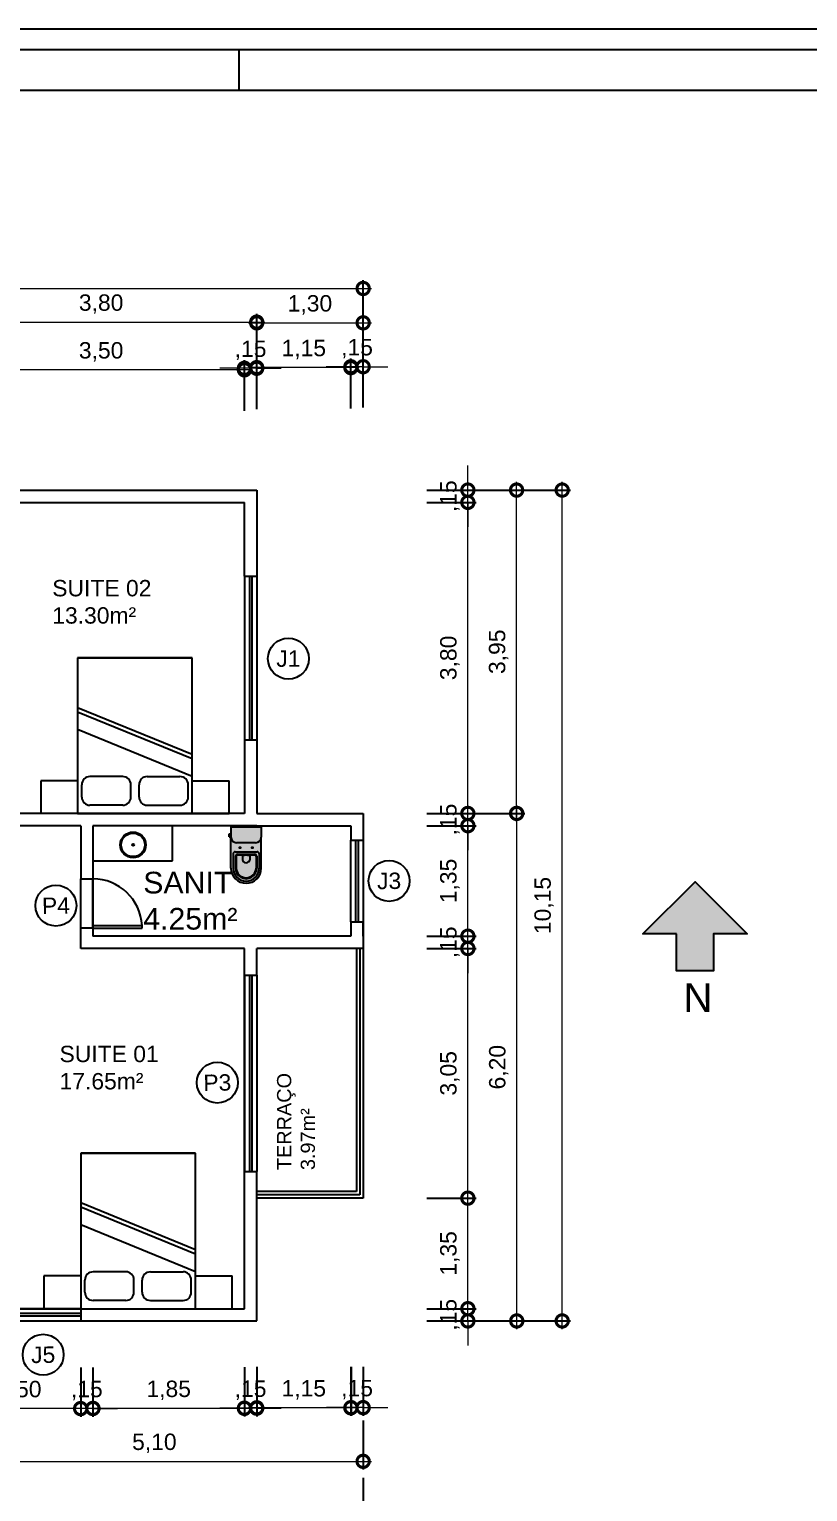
# Model space of a CAD drawing. Header units: metres. Extents: x -7 to 163, y 0 to 28.
# Drawn here: x 10.71 to 20.22, y 10.16 to 28.03 of the extents above; entities that cross this region are included whole.
import ezdxf
from ezdxf.enums import TextEntityAlignment as Align

# ---------------------------------------------------------------- set-up
doc = ezdxf.new("R2010")
doc.units = ezdxf.units.M
doc.header["$LTSCALE"] = 0.25
doc.layers.add('0_MRG_AUX', color=7, linetype='Continuous', true_color=0xecbcd1, plot=False)
for name, color, linetype in [('ARQ_ALV CT', 5, 'Continuous'), ('ARQ_ESQ CT', 30, 'Continuous'), ('ARQ_ESQ VS', 2, 'Continuous'), ('ARQ_MOB 01', 1, 'Continuous'), ('ARQ_PISO', 1, 'Continuous'), ('ARQ_SAN 01', 1, 'Continuous'), ('ARQ_SAN 02', 2, 'Continuous'), ('ARQ_SIMB 01', 1, 'Continuous'), ('ARQ_TXT 01', 1, 'Continuous'), ('MRG_EXTERNA', 1, 'Continuous'), ('MRG_INTERNA', 2, 'Continuous'), ('SIMB_01', 1, 'Continuous'), ('SIMB_02', 2, 'Continuous'), ('SIMB_PREENCHIMENTO', 253, 'Continuous'), ('SIMB_TXT', 1, 'Continuous')]:
    doc.layers.add(name, color=color, linetype=linetype)
doc.layers.add('ARQ_COTA_AZUL', color=5, linetype='Continuous', lineweight=20, true_color=0x0000ff)
doc.styles.add('Annot_2.0mm', font='arial.ttf', dxfattribs={"height": 2})
doc.styles.add('Annot_3.5mm', font='arial.ttf', dxfattribs={"height": 3.5})
doc.styles.add('cota', font='arial.ttf')
doc.styles.add('SIMB', font='arial.ttf')
doc.dimstyles.new('Info 01 - annot', dxfattribs={"dimtxt": 2, "dimasz": 3, "dimexe": 1, "dimexo": 1, "dimgap": 1, "dimtad": 1, "dimzin": 4, "dimtxsty": 'cota', "dimblk": 'DOTSMALL', "dimcen": 2, "dimdle": 1, "dimclrd": 256, "dimclre": 256, "dimclrt": 1, "dimazin": 2, "dimtfac": 0.09, "dimtix": 1, "dimtmove": 2, "dimatfit": 2, "dimfxl": 5, "dimfxlon": 1, "dimtolj": 1, "dimtzin": 4, "dimlwd": -1, "dimarcsym": 1})

# ---------------------------------------------------------------- blocks, each defined once
blk = doc.blocks.new('COD_ESQ')
at = {"layer": 'SIMB_02'}
blk.add_circle((0, 0), 2.5, dxfattribs=at)
at = {"layer": 'SIMB_TXT', "style": 'SIMB'}
blk.add_attdef('CDESQ', text='', height=2, dxfattribs=at).set_placement((0, 0), align=Align.MIDDLE_CENTER)
blk = doc.blocks.new('CAMA 180 (1)')
at = {"layer": 'ARQ_MOB 01'}
for p, q in [((0.4, 1.15), (0, 1.15)), ((0, 0.7), (0, 1.15)), ((0.4, 0.7), (0.4, 1.15)), ((1.9, 0.7), (0, 0.7)), ((0, 0.7), (0, -0.7)), ((0.1, 0.15), (0.1, 0.55)), ((0.2, 0.65), (0.35, 0.65)), ((0.45, 0.15), (0.45, 0.55)), ((0.452, -0.7), (1.026, 0.7)), ((0.665, -0.7), (1.239, 0.7)), ((0.718, -0.7), (1.292, 0.7)), ((1.9, -0.7), (1.9, 0.7)), ((1.9, 0.7), (1.9, -0.7)), ((0.2, 0.05), (0.35, 0.05)), ((0.1, -0.15), (0.1, -0.55)), ((0.2, -0.05), (0.35, -0.05)), ((0.45, -0.15), (0.45, -0.55)), ((0, -0.7), (1.9, -0.7)), ((0, -0.7), (0, -1.15)), ((0.2, -0.65), (0.35, -0.65)), ((0.4, -0.7), (0.4, -1.15)), ((0, -1.15), (0.4, -1.15))]:
    blk.add_line(p, q, dxfattribs=at)
for centre, start, end in [((0.2, 0.55), 90, 180), ((0.35, 0.55), 0, 90), ((0.2, 0.15), 180, 270), ((0.35, 0.15), 270, 0), ((0.2, -0.15), 90, 180), ((0.35, -0.15), 0, 90), ((0.2, -0.55), 180, 270), ((0.35, -0.55), 270, 0)]:
    blk.add_arc(centre, 0.1, start, end, dxfattribs=at)
blk = doc.blocks.new('VASO_BELL')
at = {"true_color": 0xffffff}
h = blk.add_hatch(color=7, dxfattribs=at)
h.dxf.hatch_style = 1
edge = h.paths.add_edge_path()
edge.add_line((0, 0), (0.37, 0))
edge.add_line((0.37, 0), (0.37, -0.126))
edge.add_line((0.37, -0.126), (0.37, -0.505))
edge.add_arc((0.185, -0.505), 0.185, 180, 360, ccw=False)
edge.add_line((0, -0.505), (0, -0.126))
edge.add_line((0, -0.126), (0, 0))
h = blk.add_hatch(color=7, dxfattribs=at)
h.dxf.hatch_style = 1
h.paths.add_polyline_path([(-0.007, -0.086), (-0.022, -0.086), (-0.022, -0.121), (-0.007, -0.121)])
h = blk.add_hatch(color=7, dxfattribs=at)
h.dxf.hatch_style = 1
h.paths.add_polyline_path([(0, -0.089), (-0.007, -0.089), (-0.007, -0.117), (0, -0.117)])
at = {"layer": 'ARQ_SAN 01'}
for p, q in [((0.082, -0.336), (0.288, -0.336)), ((0.082, -0.342), (0.288, -0.342)), ((0.141, -0.353), (0.141, -0.406)), ((0.229, -0.353), (0.229, -0.406)), ((0.056, -0.361), (0.056, -0.505)), ((0.062, -0.361), (0.062, -0.505)), ((0.308, -0.361), (0.308, -0.505)), ((0.314, -0.361), (0.314, -0.505))]:
    blk.add_line(p, q, dxfattribs=at)
for centre in [(0.11, -0.255), (0.26, -0.255)]:
    blk.add_circle(centre, 0.0075, dxfattribs=at)
for centre, radius, start, end in [((0.082, -0.361), 0.025, 90, 180), ((0.082, -0.361), 0.019, 90, 180), ((0.191, -0.592), 0.244, 91.4264, 101.8331), ((0.179, -0.592), 0.244, 78.1669, 88.5736), ((0.288, -0.361), 0.025, 0, 90), ((0.288, -0.361), 0.019, 0, 90), ((0.185, -0.505), 0.129, 179.7773, 0.2227), ((0.185, -0.499), 0.123, 182.6006, 357.3994), ((0.168, -0.406), 0.027, 180, 229.1678), ((0.185, -0.386), 0.053, 229.1678, 310.8322), ((0.202, -0.406), 0.027, 310.8322, 0)]:
    blk.add_arc(centre, radius, start, end, dxfattribs=at)
at = {"layer": 'ARQ_SAN 02'}
for p, q in [((0, 0), (0, -0.126)), ((0, 0), (0.37, 0)), ((0.37, 0), (0.37, -0.126)), ((-0.022, -0.086), (-0.007, -0.086)), ((-0.022, -0.121), (-0.022, -0.086)), ((-0.022, -0.121), (-0.007, -0.121)), ((-0.007, -0.121), (-0.007, -0.086)), ((0, -0.089), (-0.007, -0.089)), ((0, -0.117), (-0.007, -0.117)), ((0, -0.505), (0, -0.126)), ((0.37, -0.505), (0.37, -0.126)), ((0.026, -0.331), (0.026, -0.505)), ((0.051, -0.306), (0.319, -0.306)), ((0.301, -0.195), (0.069, -0.195)), ((0.344, -0.331), (0.344, -0.505))]:
    blk.add_line(p, q, dxfattribs=at)
for centre, radius, start, end in [((0.069, -0.126), 0.069, 180, 270), ((0.301, -0.126), 0.069, 270, 0), ((0.051, -0.331), 0.025, 90, 180), ((0.319, -0.331), 0.025, 0, 90), ((0.185, -0.505), 0.185, 180, 0), ((0.185, -0.505), 0.159, 180, 0)]:
    blk.add_arc(centre, radius, start, end, dxfattribs=at)
blk = doc.blocks.new('_DotSmall')
at = {"color": 0, "linetype": 'ByBlock', "const_width": 0.5}
blk.add_lwpolyline([(-0.0625, 0, 1), (0.0625, 0, 1)], format="xyb", close=True, dxfattribs=at)
blk = doc.blocks.new('*D30')
at = {"layer": 'ARQ_COTA_AZUL', "transparency": 16777216}
for p, q in [((16.071, 12.398), (16.071, 12.698)), ((16.071, 12.248), (16.071, 12.398)), ((16.071, 12.248), (16.071, 11.948))]:
    blk.add_line(p, q, dxfattribs=at)
at = {"layer": 'ARQ_COTA_AZUL', "lineweight": -2, "transparency": 16777216}
for p, q in [((15.571, 12.398), (16.171, 12.398)), ((15.571, 12.248), (16.171, 12.248))]:
    blk.add_line(p, q, dxfattribs=at)
at = {"layer": 'ARQ_COTA_AZUL', "transparency": 16777216, "xscale": 0.3, "yscale": 0.3, "zscale": 0.3}
for p, rotation in [((16.071, 12.398), 270), ((16.071, 12.248), 90)]:
    blk.add_blockref('_DotSmall', p, dxfattribs=dict(at, rotation=rotation))
at = {"layer": 'ARQ_COTA_AZUL', "color": 1, "transparency": 16777216, "insert": (15.851, 12.323), "char_height": 0.2, "attachment_point": 5, "rotation": 90, "style": 'cota'}
blk.add_mtext('\\A1;,15', dxfattribs=at)
blk = doc.blocks.new('*D31')
at = {"layer": 'ARQ_COTA_AZUL', "transparency": 16777216}
blk.add_line((16.071, 12.298), (16.071, 13.848), dxfattribs=at)
at = {"layer": 'ARQ_COTA_AZUL', "lineweight": -2, "transparency": 16777216}
for p, q in [((15.571, 13.748), (16.171, 13.748)), ((15.571, 12.398), (16.171, 12.398))]:
    blk.add_line(p, q, dxfattribs=at)
at = {"layer": 'ARQ_COTA_AZUL', "transparency": 16777216, "xscale": 0.3, "yscale": 0.3, "zscale": 0.3}
for p, rotation in [((16.071, 13.748), 90), ((16.071, 12.398), 270)]:
    blk.add_blockref('_DotSmall', p, dxfattribs=dict(at, rotation=rotation))
at = {"layer": 'ARQ_COTA_AZUL', "color": 1, "transparency": 16777216, "insert": (15.851, 13.073), "char_height": 0.2, "attachment_point": 5, "rotation": 90, "style": 'cota'}
blk.add_mtext('\\A1;1,35', dxfattribs=at)
blk = doc.blocks.new('*D32')
at = {"layer": 'ARQ_COTA_AZUL', "lineweight": -2, "transparency": 16777216}
for p, q in [((15.571, 16.798), (16.171, 16.798)), ((15.571, 13.748), (16.171, 13.748))]:
    blk.add_line(p, q, dxfattribs=at)
at = {"layer": 'ARQ_COTA_AZUL', "transparency": 16777216}
blk.add_line((16.071, 13.648), (16.071, 16.898), dxfattribs=at)
at = {"layer": 'ARQ_COTA_AZUL', "transparency": 16777216, "xscale": 0.3, "yscale": 0.3, "zscale": 0.3}
for p, rotation in [((16.071, 16.798), 90), ((16.071, 13.748), 270)]:
    blk.add_blockref('_DotSmall', p, dxfattribs=dict(at, rotation=rotation))
at = {"layer": 'ARQ_COTA_AZUL', "color": 1, "transparency": 16777216, "insert": (15.851, 15.273), "char_height": 0.2, "attachment_point": 5, "rotation": 90, "style": 'cota'}
blk.add_mtext('\\A1;3,05', dxfattribs=at)
blk = doc.blocks.new('*D33')
at = {"layer": 'ARQ_COTA_AZUL', "transparency": 16777216}
for p, q in [((16.071, 16.948), (16.071, 17.248)), ((16.071, 16.798), (16.071, 16.948)), ((16.071, 16.798), (16.071, 16.498))]:
    blk.add_line(p, q, dxfattribs=at)
at = {"layer": 'ARQ_COTA_AZUL', "lineweight": -2, "transparency": 16777216}
for p, q in [((15.571, 16.948), (16.171, 16.948)), ((15.571, 16.798), (16.171, 16.798))]:
    blk.add_line(p, q, dxfattribs=at)
at = {"layer": 'ARQ_COTA_AZUL', "transparency": 16777216, "xscale": 0.3, "yscale": 0.3, "zscale": 0.3}
for p, rotation in [((16.071, 16.948), 270), ((16.071, 16.798), 90)]:
    blk.add_blockref('_DotSmall', p, dxfattribs=dict(at, rotation=rotation))
at = {"layer": 'ARQ_COTA_AZUL', "color": 1, "transparency": 16777216, "insert": (15.851, 16.873), "char_height": 0.2, "attachment_point": 5, "rotation": 90, "style": 'cota'}
blk.add_mtext('\\A1;,15', dxfattribs=at)
blk = doc.blocks.new('*D34')
at = {"layer": 'ARQ_COTA_AZUL', "lineweight": -2, "transparency": 16777216}
for p, q in [((15.571, 18.298), (16.171, 18.298)), ((15.571, 16.948), (16.171, 16.948))]:
    blk.add_line(p, q, dxfattribs=at)
at = {"layer": 'ARQ_COTA_AZUL', "transparency": 16777216}
blk.add_line((16.071, 16.848), (16.071, 18.398), dxfattribs=at)
at = {"layer": 'ARQ_COTA_AZUL', "transparency": 16777216, "xscale": 0.3, "yscale": 0.3, "zscale": 0.3}
for p, rotation in [((16.071, 18.298), 90), ((16.071, 16.948), 270)]:
    blk.add_blockref('_DotSmall', p, dxfattribs=dict(at, rotation=rotation))
at = {"layer": 'ARQ_COTA_AZUL', "color": 1, "transparency": 16777216, "insert": (15.851, 17.623), "char_height": 0.2, "attachment_point": 5, "rotation": 90, "style": 'cota'}
blk.add_mtext('\\A1;1,35', dxfattribs=at)
blk = doc.blocks.new('*D35')
at = {"layer": 'ARQ_COTA_AZUL', "transparency": 16777216}
for p, q in [((16.071, 18.448), (16.071, 18.748)), ((16.071, 18.298), (16.071, 18.448)), ((16.071, 18.298), (16.071, 17.998))]:
    blk.add_line(p, q, dxfattribs=at)
at = {"layer": 'ARQ_COTA_AZUL', "lineweight": -2, "transparency": 16777216}
for p, q in [((15.571, 18.448), (16.171, 18.448)), ((15.571, 18.298), (16.171, 18.298))]:
    blk.add_line(p, q, dxfattribs=at)
at = {"layer": 'ARQ_COTA_AZUL', "transparency": 16777216, "xscale": 0.3, "yscale": 0.3, "zscale": 0.3}
for p, rotation in [((16.071, 18.448), 270), ((16.071, 18.298), 90)]:
    blk.add_blockref('_DotSmall', p, dxfattribs=dict(at, rotation=rotation))
at = {"layer": 'ARQ_COTA_AZUL', "color": 1, "transparency": 16777216, "insert": (15.851, 18.373), "char_height": 0.2, "attachment_point": 5, "rotation": 90, "style": 'cota'}
blk.add_mtext('\\A1;,15', dxfattribs=at)
blk = doc.blocks.new('*D36')
at = {"layer": 'ARQ_COTA_AZUL', "transparency": 16777216}
blk.add_line((16.071, 18.348), (16.071, 22.348), dxfattribs=at)
at = {"layer": 'ARQ_COTA_AZUL', "lineweight": -2, "transparency": 16777216}
for p, q in [((15.571, 22.248), (16.171, 22.248)), ((15.571, 18.448), (16.171, 18.448))]:
    blk.add_line(p, q, dxfattribs=at)
at = {"layer": 'ARQ_COTA_AZUL', "transparency": 16777216, "xscale": 0.3, "yscale": 0.3, "zscale": 0.3}
for p, rotation in [((16.071, 22.248), 90), ((16.071, 18.448), 270)]:
    blk.add_blockref('_DotSmall', p, dxfattribs=dict(at, rotation=rotation))
at = {"layer": 'ARQ_COTA_AZUL', "color": 1, "transparency": 16777216, "insert": (15.851, 20.348), "char_height": 0.2, "attachment_point": 5, "rotation": 90, "style": 'cota'}
blk.add_mtext('\\A1;3,80', dxfattribs=at)
blk = doc.blocks.new('*D37')
at = {"layer": 'ARQ_COTA_AZUL', "transparency": 16777216}
for p, q in [((16.071, 22.398), (16.071, 22.698)), ((16.071, 22.248), (16.071, 22.398)), ((16.071, 22.248), (16.071, 21.948))]:
    blk.add_line(p, q, dxfattribs=at)
at = {"layer": 'ARQ_COTA_AZUL', "lineweight": -2, "transparency": 16777216}
for p, q in [((15.571, 22.398), (16.171, 22.398)), ((15.571, 22.248), (16.171, 22.248))]:
    blk.add_line(p, q, dxfattribs=at)
at = {"layer": 'ARQ_COTA_AZUL', "transparency": 16777216, "xscale": 0.3, "yscale": 0.3, "zscale": 0.3}
for p, rotation in [((16.071, 22.398), 270), ((16.071, 22.248), 90)]:
    blk.add_blockref('_DotSmall', p, dxfattribs=dict(at, rotation=rotation))
at = {"layer": 'ARQ_COTA_AZUL', "color": 1, "transparency": 16777216, "insert": (15.851, 22.323), "char_height": 0.2, "attachment_point": 5, "rotation": 90, "style": 'cota'}
blk.add_mtext('\\A1;,15', dxfattribs=at)
blk = doc.blocks.new('*D38')
at = {"layer": 'ARQ_COTA_AZUL', "lineweight": -2, "transparency": 16777216}
for p, q in [((16.168, 18.448), (16.768, 18.448)), ((16.168, 12.248), (16.768, 12.248))]:
    blk.add_line(p, q, dxfattribs=at)
at = {"layer": 'ARQ_COTA_AZUL', "transparency": 16777216}
blk.add_line((16.668, 12.148), (16.668, 18.548), dxfattribs=at)
at = {"layer": 'ARQ_COTA_AZUL', "transparency": 16777216, "xscale": 0.3, "yscale": 0.3, "zscale": 0.3}
for p, rotation in [((16.668, 18.448), 90), ((16.668, 12.248), 270)]:
    blk.add_blockref('_DotSmall', p, dxfattribs=dict(at, rotation=rotation))
at = {"layer": 'ARQ_COTA_AZUL', "color": 1, "transparency": 16777216, "insert": (16.448, 15.348), "char_height": 0.2, "attachment_point": 5, "rotation": 90, "style": 'cota'}
blk.add_mtext('\\A1;6,20', dxfattribs=at)
blk = doc.blocks.new('*D39')
at = {"layer": 'ARQ_COTA_AZUL', "lineweight": -2, "transparency": 16777216}
for p, q in [((16.723, 22.398), (17.323, 22.398)), ((16.723, 12.248), (17.323, 12.248))]:
    blk.add_line(p, q, dxfattribs=at)
at = {"layer": 'ARQ_COTA_AZUL', "transparency": 16777216}
blk.add_line((17.223, 12.148), (17.223, 22.498), dxfattribs=at)
at = {"layer": 'ARQ_COTA_AZUL', "transparency": 16777216, "xscale": 0.3, "yscale": 0.3, "zscale": 0.3}
for p, rotation in [((17.223, 22.398), 90), ((17.223, 12.248), 270)]:
    blk.add_blockref('_DotSmall', p, dxfattribs=dict(at, rotation=rotation))
at = {"layer": 'ARQ_COTA_AZUL', "color": 1, "transparency": 16777216, "insert": (17.002, 17.323), "char_height": 0.2, "attachment_point": 5, "rotation": 90, "style": 'cota'}
blk.add_mtext('\\A1;10,15', dxfattribs=at)
blk = doc.blocks.new('*D40')
at = {"layer": 'ARQ_COTA_AZUL', "lineweight": -2, "transparency": 16777216}
for p, q in [((14.644, 11.689), (14.644, 11.089)), ((14.792, 11.689), (14.792, 11.089))]:
    blk.add_line(p, q, dxfattribs=at)
at = {"layer": 'ARQ_COTA_AZUL', "transparency": 16777216}
for p, q in [((14.644, 11.189), (14.344, 11.189)), ((14.792, 11.189), (14.644, 11.189)), ((14.792, 11.189), (15.092, 11.189))]:
    blk.add_line(p, q, dxfattribs=at)
at = {"layer": 'ARQ_COTA_AZUL', "transparency": 16777216, "xscale": 0.3, "yscale": 0.3, "zscale": 0.3}
blk.add_blockref('_DotSmall', (14.644, 11.189), dxfattribs=at)
at = {"layer": 'ARQ_COTA_AZUL', "transparency": 16777216, "xscale": 0.3, "yscale": 0.3, "zscale": 0.3, "rotation": 180}
blk.add_blockref('_DotSmall', (14.792, 11.189), dxfattribs=at)
at = {"layer": 'ARQ_COTA_AZUL', "color": 1, "transparency": 16777216, "insert": (14.718, 11.409), "char_height": 0.2, "attachment_point": 5, "style": 'cota'}
blk.add_mtext('\\A1;,15', dxfattribs=at)
blk = doc.blocks.new('*D41')
at = {"layer": 'ARQ_COTA_AZUL', "lineweight": -2, "transparency": 16777216}
for p, q in [((13.492, 11.687), (13.492, 11.087)), ((14.642, 11.687), (14.642, 11.087))]:
    blk.add_line(p, q, dxfattribs=at)
at = {"layer": 'ARQ_COTA_AZUL', "transparency": 16777216}
blk.add_line((14.742, 11.187), (13.392, 11.187), dxfattribs=at)
at = {"layer": 'ARQ_COTA_AZUL', "transparency": 16777216, "xscale": 0.3, "yscale": 0.3, "zscale": 0.3, "rotation": 180}
blk.add_blockref('_DotSmall', (13.492, 11.187), dxfattribs=at)
at = {"layer": 'ARQ_COTA_AZUL', "transparency": 16777216, "xscale": 0.3, "yscale": 0.3, "zscale": 0.3}
blk.add_blockref('_DotSmall', (14.642, 11.187), dxfattribs=at)
at = {"layer": 'ARQ_COTA_AZUL', "color": 1, "transparency": 16777216, "insert": (14.067, 11.407), "char_height": 0.2, "attachment_point": 5, "style": 'cota'}
blk.add_mtext('\\A1;1,15', dxfattribs=at)
blk = doc.blocks.new('*D42')
at = {"layer": 'ARQ_COTA_AZUL', "lineweight": -2, "transparency": 16777216}
for p, q in [((13.342, 11.682), (13.342, 11.082)), ((13.492, 11.682), (13.492, 11.082))]:
    blk.add_line(p, q, dxfattribs=at)
at = {"layer": 'ARQ_COTA_AZUL', "transparency": 16777216}
for p, q in [((13.342, 11.182), (13.042, 11.182)), ((13.492, 11.182), (13.342, 11.182)), ((13.492, 11.182), (13.792, 11.182))]:
    blk.add_line(p, q, dxfattribs=at)
at = {"layer": 'ARQ_COTA_AZUL', "transparency": 16777216, "xscale": 0.3, "yscale": 0.3, "zscale": 0.3}
for p, rotation in [((13.342, 11.182), 359.9999999994457), ((13.492, 11.182), 179.9999999994457)]:
    blk.add_blockref('_DotSmall', p, dxfattribs=dict(at, rotation=rotation))
at = {"layer": 'ARQ_COTA_AZUL', "color": 1, "transparency": 16777216, "insert": (13.417, 11.402), "char_height": 0.2, "attachment_point": 5, "style": 'cota'}
blk.add_mtext('\\A1;,15', dxfattribs=at)
blk = doc.blocks.new('*D43')
at = {"layer": 'ARQ_COTA_AZUL', "lineweight": -2, "transparency": 16777216}
for p, q in [((11.492, 11.68), (11.492, 11.08)), ((13.342, 11.68), (13.342, 11.08))]:
    blk.add_line(p, q, dxfattribs=at)
at = {"layer": 'ARQ_COTA_AZUL', "transparency": 16777216}
blk.add_line((13.442, 11.18), (11.392, 11.18), dxfattribs=at)
at = {"layer": 'ARQ_COTA_AZUL', "transparency": 16777216, "xscale": 0.3, "yscale": 0.3, "zscale": 0.3, "rotation": 180}
blk.add_blockref('_DotSmall', (11.492, 11.18), dxfattribs=at)
at = {"layer": 'ARQ_COTA_AZUL', "transparency": 16777216, "xscale": 0.3, "yscale": 0.3, "zscale": 0.3}
blk.add_blockref('_DotSmall', (13.342, 11.18), dxfattribs=at)
at = {"layer": 'ARQ_COTA_AZUL', "color": 1, "transparency": 16777216, "insert": (12.417, 11.4), "char_height": 0.2, "attachment_point": 5, "style": 'cota'}
blk.add_mtext('\\A1;1,85', dxfattribs=at)
blk = doc.blocks.new('*D44')
at = {"layer": 'ARQ_COTA_AZUL', "lineweight": -2, "transparency": 16777216}
for p, q in [((11.342, 11.678), (11.342, 11.078)), ((11.492, 11.678), (11.492, 11.078))]:
    blk.add_line(p, q, dxfattribs=at)
at = {"layer": 'ARQ_COTA_AZUL', "transparency": 16777216}
for p, q in [((11.342, 11.178), (11.042, 11.178)), ((11.492, 11.178), (11.342, 11.178)), ((11.492, 11.178), (11.792, 11.178))]:
    blk.add_line(p, q, dxfattribs=at)
at = {"layer": 'ARQ_COTA_AZUL', "transparency": 16777216, "xscale": 0.3, "yscale": 0.3, "zscale": 0.3}
blk.add_blockref('_DotSmall', (11.342, 11.178), dxfattribs=at)
at = {"layer": 'ARQ_COTA_AZUL', "transparency": 16777216, "xscale": 0.3, "yscale": 0.3, "zscale": 0.3, "rotation": 180}
blk.add_blockref('_DotSmall', (11.492, 11.178), dxfattribs=at)
at = {"layer": 'ARQ_COTA_AZUL', "color": 1, "transparency": 16777216, "insert": (11.417, 11.398), "char_height": 0.2, "attachment_point": 5, "style": 'cota'}
blk.add_mtext('\\A1;,15', dxfattribs=at)
blk = doc.blocks.new('*D45')
at = {"layer": 'ARQ_COTA_AZUL', "lineweight": -2, "transparency": 16777216}
for p, q in [((9.842, 11.677), (9.842, 11.077)), ((11.342, 11.677), (11.342, 11.077))]:
    blk.add_line(p, q, dxfattribs=at)
at = {"layer": 'ARQ_COTA_AZUL', "transparency": 16777216}
blk.add_line((11.442, 11.177), (9.742, 11.177), dxfattribs=at)
at = {"layer": 'ARQ_COTA_AZUL', "transparency": 16777216, "xscale": 0.3, "yscale": 0.3, "zscale": 0.3, "rotation": 180}
blk.add_blockref('_DotSmall', (9.842, 11.177), dxfattribs=at)
at = {"layer": 'ARQ_COTA_AZUL', "transparency": 16777216, "xscale": 0.3, "yscale": 0.3, "zscale": 0.3}
blk.add_blockref('_DotSmall', (11.342, 11.177), dxfattribs=at)
at = {"layer": 'ARQ_COTA_AZUL', "color": 1, "transparency": 16777216, "insert": (10.592, 11.397), "char_height": 0.2, "attachment_point": 5, "style": 'cota'}
blk.add_mtext('\\A1;1,50', dxfattribs=at)
blk = doc.blocks.new('*D55')
at = {"layer": 'ARQ_COTA_AZUL', "lineweight": -2, "transparency": 16777216}
for p, q in [((9.692, 11.033), (9.692, 10.433)), ((14.792, 11.033), (14.792, 10.433))]:
    blk.add_line(p, q, dxfattribs=at)
at = {"layer": 'ARQ_COTA_AZUL', "transparency": 16777216}
blk.add_line((9.592, 10.533), (14.892, 10.533), dxfattribs=at)
at = {"layer": 'ARQ_COTA_AZUL', "transparency": 16777216, "xscale": 0.3, "yscale": 0.3, "zscale": 0.3, "rotation": 180}
blk.add_blockref('_DotSmall', (9.692, 10.533), dxfattribs=at)
at = {"layer": 'ARQ_COTA_AZUL', "transparency": 16777216, "xscale": 0.3, "yscale": 0.3, "zscale": 0.3}
blk.add_blockref('_DotSmall', (14.792, 10.533), dxfattribs=at)
at = {"layer": 'ARQ_COTA_AZUL', "color": 1, "transparency": 16777216, "insert": (12.242, 10.753), "char_height": 0.2, "attachment_point": 5, "style": 'cota'}
blk.add_mtext('\\A1;5,10', dxfattribs=at)
blk = doc.blocks.new('*D56')
at = {"layer": 'ARQ_COTA_AZUL', "lineweight": -2, "transparency": 16777216}
for p, q in [((0.692, 10.333), (0.692, 9.803)), ((14.792, 10.333), (14.792, 9.803))]:
    blk.add_line(p, q, dxfattribs=at)
at = {"layer": 'ARQ_COTA_AZUL', "transparency": 16777216}
blk.add_line((0.592, 9.903), (14.892, 9.903), dxfattribs=at)
at = {"layer": 'ARQ_COTA_AZUL', "transparency": 16777216, "xscale": 0.3, "yscale": 0.3, "zscale": 0.3, "rotation": 180}
blk.add_blockref('_DotSmall', (0.692, 9.903), dxfattribs=at)
at = {"layer": 'ARQ_COTA_AZUL', "transparency": 16777216, "xscale": 0.3, "yscale": 0.3, "zscale": 0.3}
blk.add_blockref('_DotSmall', (14.792, 9.903), dxfattribs=at)
at = {"layer": 'ARQ_COTA_AZUL', "color": 1, "transparency": 16777216, "insert": (7.742, 10.123), "char_height": 0.2, "attachment_point": 5, "style": 'cota'}
blk.add_mtext('\\A1;14,10', dxfattribs=at)
blk = doc.blocks.new('*D57')
at = {"layer": 'ARQ_COTA_AZUL', "transparency": 16777216}
for p, q in [((-1.038, 12.398), (-1.038, 12.698)), ((-1.038, 12.248), (-1.038, 12.398)), ((-1.038, 12.248), (-1.038, 11.948))]:
    blk.add_line(p, q, dxfattribs=at)
at = {"layer": 'ARQ_COTA_AZUL', "lineweight": -2, "transparency": 16777216}
for p, q in [((-0.538, 12.398), (-1.138, 12.398)), ((-0.538, 12.248), (-1.138, 12.248))]:
    blk.add_line(p, q, dxfattribs=at)
at = {"layer": 'ARQ_COTA_AZUL', "transparency": 16777216, "xscale": 0.3, "yscale": 0.3, "zscale": 0.3}
for p, rotation in [((-1.038, 12.398), 270), ((-1.038, 12.248), 90)]:
    blk.add_blockref('_DotSmall', p, dxfattribs=dict(at, rotation=rotation))
at = {"layer": 'ARQ_COTA_AZUL', "color": 1, "transparency": 16777216, "insert": (-1.258, 12.323), "char_height": 0.2, "attachment_point": 5, "rotation": 90, "style": 'cota'}
blk.add_mtext('\\A1;,15', dxfattribs=at)
blk = doc.blocks.new('*D58')
at = {"layer": 'ARQ_COTA_AZUL', "transparency": 16777216}
blk.add_line((-1.038, 12.298), (-1.038, 15.448), dxfattribs=at)
at = {"layer": 'ARQ_COTA_AZUL', "lineweight": -2, "transparency": 16777216}
for p, q in [((-0.538, 15.348), (-1.138, 15.348)), ((-0.538, 12.398), (-1.138, 12.398))]:
    blk.add_line(p, q, dxfattribs=at)
at = {"layer": 'ARQ_COTA_AZUL', "transparency": 16777216, "xscale": 0.3, "yscale": 0.3, "zscale": 0.3}
for p, rotation in [((-1.038, 15.348), 90), ((-1.038, 12.398), 270)]:
    blk.add_blockref('_DotSmall', p, dxfattribs=dict(at, rotation=rotation))
at = {"layer": 'ARQ_COTA_AZUL', "color": 1, "transparency": 16777216, "insert": (-1.258, 13.873), "char_height": 0.2, "attachment_point": 5, "rotation": 90, "style": 'cota'}
blk.add_mtext('\\A1;2,95', dxfattribs=at)
blk = doc.blocks.new('*D59')
at = {"layer": 'ARQ_COTA_AZUL', "transparency": 16777216}
for p, q in [((-1.038, 15.498), (-1.038, 15.798)), ((-1.038, 15.348), (-1.038, 15.498)), ((-1.038, 15.348), (-1.038, 15.048))]:
    blk.add_line(p, q, dxfattribs=at)
at = {"layer": 'ARQ_COTA_AZUL', "lineweight": -2, "transparency": 16777216}
for p, q in [((-0.538, 15.498), (-1.138, 15.498)), ((-0.538, 15.348), (-1.138, 15.348))]:
    blk.add_line(p, q, dxfattribs=at)
at = {"layer": 'ARQ_COTA_AZUL', "transparency": 16777216, "xscale": 0.3, "yscale": 0.3, "zscale": 0.3}
for p, rotation in [((-1.038, 15.498), 270), ((-1.038, 15.348), 90)]:
    blk.add_blockref('_DotSmall', p, dxfattribs=dict(at, rotation=rotation))
at = {"layer": 'ARQ_COTA_AZUL', "color": 1, "transparency": 16777216, "insert": (-1.258, 15.423), "char_height": 0.2, "attachment_point": 5, "rotation": 90, "style": 'cota'}
blk.add_mtext('\\A1;,15', dxfattribs=at)
blk = doc.blocks.new('*D68')
at = {"layer": 'ARQ_COTA_AZUL', "lineweight": -2, "transparency": 16777216}
for p, q in [((14.642, 23.405), (14.642, 24.005)), ((14.792, 23.405), (14.792, 24.005))]:
    blk.add_line(p, q, dxfattribs=at)
at = {"layer": 'ARQ_COTA_AZUL', "transparency": 16777216}
for p, q in [((14.642, 23.905), (14.342, 23.905)), ((14.792, 23.905), (14.642, 23.905)), ((14.792, 23.905), (15.092, 23.905))]:
    blk.add_line(p, q, dxfattribs=at)
at = {"layer": 'ARQ_COTA_AZUL', "transparency": 16777216, "xscale": 0.3, "yscale": 0.3, "zscale": 0.3}
blk.add_blockref('_DotSmall', (14.642, 23.905), dxfattribs=at)
at = {"layer": 'ARQ_COTA_AZUL', "transparency": 16777216, "xscale": 0.3, "yscale": 0.3, "zscale": 0.3, "rotation": 180}
blk.add_blockref('_DotSmall', (14.792, 23.905), dxfattribs=at)
at = {"layer": 'ARQ_COTA_AZUL', "color": 1, "transparency": 16777216, "insert": (14.717, 24.125), "char_height": 0.2, "attachment_point": 5, "style": 'cota'}
blk.add_mtext('\\A1;,15', dxfattribs=at)
blk = doc.blocks.new('*D69')
at = {"layer": 'ARQ_COTA_AZUL', "lineweight": -2, "transparency": 16777216}
for p, q in [((13.492, 23.394), (13.492, 23.994)), ((14.642, 23.394), (14.642, 23.994))]:
    blk.add_line(p, q, dxfattribs=at)
at = {"layer": 'ARQ_COTA_AZUL', "transparency": 16777216}
blk.add_line((14.742, 23.894), (13.392, 23.894), dxfattribs=at)
at = {"layer": 'ARQ_COTA_AZUL', "transparency": 16777216, "xscale": 0.3, "yscale": 0.3, "zscale": 0.3, "rotation": 180}
blk.add_blockref('_DotSmall', (13.492, 23.894), dxfattribs=at)
at = {"layer": 'ARQ_COTA_AZUL', "transparency": 16777216, "xscale": 0.3, "yscale": 0.3, "zscale": 0.3}
blk.add_blockref('_DotSmall', (14.642, 23.894), dxfattribs=at)
at = {"layer": 'ARQ_COTA_AZUL', "color": 1, "transparency": 16777216, "insert": (14.067, 24.115), "char_height": 0.2, "attachment_point": 5, "style": 'cota'}
blk.add_mtext('\\A1;1,15', dxfattribs=at)
blk = doc.blocks.new('*D70')
at = {"layer": 'ARQ_COTA_AZUL', "lineweight": -2, "transparency": 16777216}
for p, q in [((13.342, 23.386), (13.342, 23.986)), ((13.492, 23.386), (13.492, 23.986))]:
    blk.add_line(p, q, dxfattribs=at)
at = {"layer": 'ARQ_COTA_AZUL', "transparency": 16777216}
for p, q in [((13.342, 23.886), (13.042, 23.886)), ((13.492, 23.886), (13.342, 23.886)), ((13.492, 23.886), (13.792, 23.886))]:
    blk.add_line(p, q, dxfattribs=at)
at = {"layer": 'ARQ_COTA_AZUL', "transparency": 16777216, "xscale": 0.3, "yscale": 0.3, "zscale": 0.3}
blk.add_blockref('_DotSmall', (13.342, 23.886), dxfattribs=at)
at = {"layer": 'ARQ_COTA_AZUL', "transparency": 16777216, "xscale": 0.3, "yscale": 0.3, "zscale": 0.3, "rotation": 180}
blk.add_blockref('_DotSmall', (13.492, 23.886), dxfattribs=at)
at = {"layer": 'ARQ_COTA_AZUL', "color": 1, "transparency": 16777216, "insert": (13.417, 24.106), "char_height": 0.2, "attachment_point": 5, "style": 'cota'}
blk.add_mtext('\\A1;,15', dxfattribs=at)
blk = doc.blocks.new('*D71')
at = {"layer": 'ARQ_COTA_AZUL', "lineweight": -2, "transparency": 16777216}
for p, q in [((9.842, 23.367), (9.842, 23.967)), ((13.342, 23.367), (13.342, 23.967))]:
    blk.add_line(p, q, dxfattribs=at)
at = {"layer": 'ARQ_COTA_AZUL', "transparency": 16777216}
blk.add_line((13.442, 23.867), (9.742, 23.867), dxfattribs=at)
at = {"layer": 'ARQ_COTA_AZUL', "transparency": 16777216, "xscale": 0.3, "yscale": 0.3, "zscale": 0.3, "rotation": 180}
blk.add_blockref('_DotSmall', (9.842, 23.867), dxfattribs=at)
at = {"layer": 'ARQ_COTA_AZUL', "transparency": 16777216, "xscale": 0.3, "yscale": 0.3, "zscale": 0.3}
blk.add_blockref('_DotSmall', (13.342, 23.867), dxfattribs=at)
at = {"layer": 'ARQ_COTA_AZUL', "color": 1, "transparency": 16777216, "insert": (11.592, 24.087), "char_height": 0.2, "attachment_point": 5, "style": 'cota'}
blk.add_mtext('\\A1;3,50', dxfattribs=at)
blk = doc.blocks.new('norte')
at = {"layer": 'SIMB_PREENCHIMENTO'}
blk.add_hatch(color=256, dxfattribs=at).paths.add_polyline_path([(-6.36, -6.36), (-2.25, -6.36), (-2.25, -10.86), (2.25, -10.86), (2.25, -6.36), (6.36, -6.36), (0, 0)])
at = {"layer": 'SIMB_01'}
blk.add_lwpolyline([(-2.25, -6.36), (-6.36, -6.36), (0, 0), (6.36, -6.36), (2.25, -6.36), (2.25, -10.86), (-2.25, -10.86)], close=True, dxfattribs=at)
at = {"layer": 'SIMB_01', "insert": (-1.4, -12.39), "char_height": 3.5, "width": 3.7, "attachment_point": 1, "style": 'Annot_3.5mm'}
blk.add_mtext('N', dxfattribs=at)
blk = doc.blocks.new('FORMATO_A2mmD')
at = {"layer": '0_MRG_AUX'}
blk.add_lwpolyline([(5, -5), (5, 425), (-599, 425), (-599, -5)], close=True, dxfattribs=at)
at = {"layer": 'MRG_EXTERNA'}
blk.add_lwpolyline([(0, 0), (0, 420), (-594, 420), (-594, 0)], close=True, dxfattribs=at)
at = {"layer": 'MRG_INTERNA'}
blk.add_line((-185, 410), (-185, 420), dxfattribs=at)
blk.add_line((-185, 410), (-185, 420), dxfattribs=at)
blk.add_lwpolyline([(-569, 410), (-569, 10), (-10, 10), (-10, 410)], close=True, dxfattribs=at)
blk = doc.blocks.new('*D82')
at = {"layer": 'ARQ_COTA_AZUL', "lineweight": -2, "transparency": 16777216}
for p, q in [((16.166, 22.398), (16.766, 22.398)), ((16.166, 18.448), (16.766, 18.448))]:
    blk.add_line(p, q, dxfattribs=at)
at = {"layer": 'ARQ_COTA_AZUL', "transparency": 16777216}
blk.add_line((16.666, 18.348), (16.666, 22.498), dxfattribs=at)
at = {"layer": 'ARQ_COTA_AZUL', "transparency": 16777216, "xscale": 0.3, "yscale": 0.3, "zscale": 0.3}
for p, rotation in [((16.666, 22.398), 90), ((16.666, 18.448), 270)]:
    blk.add_blockref('_DotSmall', p, dxfattribs=dict(at, rotation=rotation))
at = {"layer": 'ARQ_COTA_AZUL', "color": 1, "transparency": 16777216, "insert": (16.446, 20.423), "char_height": 0.2, "attachment_point": 5, "rotation": 90, "style": 'cota'}
blk.add_mtext('\\A1;3,95', dxfattribs=at)
blk = doc.blocks.new('*D85')
at = {"layer": 'ARQ_COTA_AZUL', "lineweight": -2, "transparency": 16777216}
for p, q in [((9.692, 23.95), (9.692, 24.55)), ((13.492, 23.95), (13.492, 24.55))]:
    blk.add_line(p, q, dxfattribs=at)
at = {"layer": 'ARQ_COTA_AZUL', "transparency": 16777216}
blk.add_line((9.592, 24.45), (13.592, 24.45), dxfattribs=at)
at = {"layer": 'ARQ_COTA_AZUL', "transparency": 16777216, "xscale": 0.3, "yscale": 0.3, "zscale": 0.3, "rotation": 180}
blk.add_blockref('_DotSmall', (9.692, 24.45), dxfattribs=at)
at = {"layer": 'ARQ_COTA_AZUL', "transparency": 16777216, "xscale": 0.3, "yscale": 0.3, "zscale": 0.3}
blk.add_blockref('_DotSmall', (13.492, 24.45), dxfattribs=at)
at = {"layer": 'ARQ_COTA_AZUL', "color": 1, "transparency": 16777216, "insert": (11.592, 24.67), "char_height": 0.2, "attachment_point": 5, "style": 'cota'}
blk.add_mtext('\\A1;3,80', dxfattribs=at)
blk = doc.blocks.new('*D86')
at = {"layer": 'ARQ_COTA_AZUL', "lineweight": -2, "transparency": 16777216}
for p, q in [((13.492, 23.941), (13.492, 24.541)), ((14.792, 23.941), (14.792, 24.541))]:
    blk.add_line(p, q, dxfattribs=at)
at = {"layer": 'ARQ_COTA_AZUL', "transparency": 16777216}
blk.add_line((13.392, 24.441), (14.892, 24.441), dxfattribs=at)
at = {"layer": 'ARQ_COTA_AZUL', "transparency": 16777216, "xscale": 0.3, "yscale": 0.3, "zscale": 0.3, "rotation": 180}
blk.add_blockref('_DotSmall', (13.492, 24.441), dxfattribs=at)
at = {"layer": 'ARQ_COTA_AZUL', "transparency": 16777216, "xscale": 0.3, "yscale": 0.3, "zscale": 0.3}
blk.add_blockref('_DotSmall', (14.792, 24.441), dxfattribs=at)
at = {"layer": 'ARQ_COTA_AZUL', "color": 1, "transparency": 16777216, "insert": (14.142, 24.661), "char_height": 0.2, "attachment_point": 5, "style": 'cota'}
blk.add_mtext('\\A1;1,30', dxfattribs=at)
blk = doc.blocks.new('*D87')
at = {"layer": 'ARQ_COTA_AZUL', "transparency": 16777216}
blk.add_line((0.592, 24.861), (14.892, 24.861), dxfattribs=at)
at = {"layer": 'ARQ_COTA_AZUL', "lineweight": -2, "transparency": 16777216}
for p, q in [((0.692, 24.361), (0.692, 24.961)), ((14.792, 24.361), (14.792, 24.961))]:
    blk.add_line(p, q, dxfattribs=at)
at = {"layer": 'ARQ_COTA_AZUL', "transparency": 16777216, "xscale": 0.3, "yscale": 0.3, "zscale": 0.3, "rotation": 180}
blk.add_blockref('_DotSmall', (0.692, 24.861), dxfattribs=at)
at = {"layer": 'ARQ_COTA_AZUL', "transparency": 16777216, "xscale": 0.3, "yscale": 0.3, "zscale": 0.3}
blk.add_blockref('_DotSmall', (14.792, 24.861), dxfattribs=at)
at = {"layer": 'ARQ_COTA_AZUL', "color": 1, "transparency": 16777216, "insert": (7.742, 25.081), "char_height": 0.2, "attachment_point": 5, "style": 'cota'}
blk.add_mtext('\\A1;14,10', dxfattribs=at)

msp = doc.modelspace()

# ---------------------------------------------------------------- linework, layer by layer
at = {"layer": 'ARQ_ALV CT'}
for p, q in [((9.842, 22.398), (13.342, 22.398)), ((13.342, 22.398), (13.492, 22.398)), ((13.492, 22.398), (13.492, 22.248)), ((9.842, 22.248), (13.342, 22.248)), ((13.342, 21.348), (13.342, 22.248)), ((13.492, 22.248), (13.492, 21.348)), ((13.342, 19.348), (13.342, 18.448)), ((13.492, 19.348), (13.492, 18.448)), ((13.342, 18.448), (9.842, 18.448)), ((13.492, 18.448), (14.792, 18.448)), ((14.792, 18.448), (14.792, 18.123)), ((11.342, 18.298), (9.842, 18.298)), ((11.342, 18.298), (11.342, 17.648)), ((13.492, 18.298), (11.492, 18.298)), ((11.492, 18.298), (11.492, 17.648)), ((13.492, 18.298), (14.642, 18.298)), ((14.642, 18.298), (14.642, 18.123)), ((14.792, 18.298), (14.792, 18.123)), ((11.342, 17.048), (11.342, 17.648)), ((11.342, 17.648), (11.492, 17.648)), ((11.492, 17.048), (11.492, 17.648)), ((11.492, 17.048), (11.342, 17.048)), ((11.342, 16.948), (11.342, 17.048)), ((11.492, 17.048), (11.492, 16.948)), ((14.642, 17.123), (14.642, 16.948)), ((14.792, 16.948), (14.792, 17.123)), ((14.792, 17.123), (14.792, 16.798)), ((11.342, 16.798), (11.342, 16.948)), ((13.342, 16.798), (11.342, 16.798)), ((14.642, 16.948), (11.492, 16.948)), ((13.342, 12.398), (13.342, 16.798)), ((14.792, 16.798), (13.492, 16.798)), ((13.492, 16.473), (13.492, 16.798)), ((14.712, 16.798), (14.712, 13.828)), ((14.752, 16.798), (14.752, 13.788)), ((14.792, 16.798), (14.792, 13.748)), ((13.492, 13.828), (13.492, 14.073)), ((13.492, 12.248), (13.492, 13.828)), ((14.712, 13.828), (13.492, 13.828)), ((14.752, 13.788), (13.492, 13.788)), ((14.792, 13.748), (13.492, 13.748)), ((9.842, 12.398), (13.342, 12.398)), ((11.342, 12.248), (13.492, 12.248))]:
    msp.add_line(p, q, dxfattribs=at)
at = {"layer": 'ARQ_ESQ CT'}
for p, q in [((13.402, 21.348), (13.402, 19.348)), ((13.432, 21.348), (13.432, 19.348)), ((14.702, 17.123), (14.702, 18.123)), ((14.732, 18.123), (14.732, 17.123)), ((11.492, 17.078), (12.092, 17.078)), ((11.492, 17.078), (11.492, 17.048)), ((11.492, 17.048), (12.092, 17.048)), ((12.092, 17.048), (12.092, 17.078)), ((13.402, 16.473), (13.402, 14.073)), ((13.432, 16.473), (13.432, 14.073)), ((11.342, 12.338), (10.492, 12.338)), ((11.342, 12.308), (10.492, 12.308))]:
    msp.add_line(p, q, dxfattribs=at)
at = {"layer": 'ARQ_ESQ VS'}
for p, q in [((13.342, 21.348), (13.342, 19.348)), ((13.342, 21.348), (13.492, 21.348)), ((13.492, 21.348), (13.492, 19.348)), ((13.342, 19.348), (13.492, 19.348)), ((14.642, 17.123), (14.642, 18.123)), ((14.642, 18.123), (14.792, 18.123)), ((14.792, 18.123), (14.792, 17.123)), ((14.642, 17.123), (14.792, 17.123)), ((13.342, 16.473), (13.342, 14.073)), ((13.342, 16.473), (13.492, 16.473)), ((13.492, 16.473), (13.492, 14.073)), ((13.342, 14.073), (13.492, 14.073)), ((11.342, 12.398), (10.492, 12.398)), ((11.342, 12.398), (11.342, 12.248)), ((10.492, 12.248), (11.342, 12.248))]:
    msp.add_line(p, q, dxfattribs=at)
at = {"layer": 'ARQ_MOB 01'}
for p, q in [((12.462, 17.869), (12.462, 18.298)), ((11.492, 17.869), (12.462, 17.869))]:
    msp.add_line(p, q, dxfattribs=at)
at = {"layer": 'ARQ_PISO'}
for p, q in [((11.342, 17.048), (11.342, 17.648)), ((11.492, 17.648), (11.492, 17.078))]:
    msp.add_line(p, q, dxfattribs=at)
msp.add_arc((11.492, 17.048), 0.6, 2.866, 90, dxfattribs=at)
at = {"layer": 'ARQ_SAN 01'}
for radius in [0.157, 0.144, 0.0114]:
    msp.add_circle((11.982, 18.064), radius, dxfattribs=at)

# ---------------------------------------------------------------- block references
at = {"layer": 'ARQ_ALV CT', "xscale": 0.05, "yscale": 0.05, "zscale": 0.05}
msp.add_blockref('FORMATO_A2mmD', (22.526, 6.778), dxfattribs=at)
at = {"layer": 'ARQ_ESQ VS', "xscale": 0.1, "yscale": 0.1, "zscale": 0.1}
msp.add_blockref('COD_ESQ', (13.879, 20.339), dxfattribs=at).add_auto_attribs({'CDESQ': 'J1'})
at = {"layer": 'ARQ_ESQ VS', "xscale": 0.1, "yscale": 0.1, "zscale": 0.1, "rotation": 1}
for p, values in [((15.109, 17.624), {'CDESQ': 'J3'}), ((11.04, 17.322), {'CDESQ': 'P4'}), ((13.011, 15.16), {'CDESQ': 'P3'}), ((10.884, 11.835), {'CDESQ': 'J5'})]:
    msp.add_blockref('COD_ESQ', p, dxfattribs=at).add_auto_attribs(values)
at = {"layer": 'ARQ_MOB 01', "rotation": 90.00000000095278}
for p in [(12.005, 18.448), (12.043, 12.398)]:
    msp.add_blockref('CAMA 180 (1)', p, dxfattribs=at)
at = {"layer": 'ARQ_MOB 01'}
msp.add_blockref('VASO_BELL', (13.178, 18.285), dxfattribs=at)
at = {"layer": 'ARQ_SIMB 01', "xscale": 0.1, "yscale": 0.1, "zscale": 0.1}
msp.add_blockref('norte', (18.845, 17.613), dxfattribs=at)

# ---------------------------------------------------------------- texts
at = {"layer": 'ARQ_TXT 01', "attachment_point": 1, "style": 'Annot_2.0mm'}
for s, insert, char_height, width in [('SUITE 02\\P13.30m²', (10.995, 21.3), 0.2, 1.41295), ('SANIT\\P4.25m²', (12.106, 17.735), 0.2647, 0.19833)]:
    msp.add_mtext(s, dxfattribs=dict(at, insert=insert, char_height=char_height, width=width))
at = {"layer": 'ARQ_TXT 01', "insert": (11.084, 15.61), "char_height": 0.2, "attachment_point": 1, "style": 'Annot_2.0mm'}
msp.add_mtext('SUITE 01\\P17.65m²', dxfattribs=at)
at = {"layer": 'ARQ_TXT 01', "insert": (13.74, 14.091), "char_height": 0.1737, "width": 0.04586, "attachment_point": 1, "rotation": 90, "style": 'Annot_2.0mm'}
msp.add_mtext('TERRAÇO\\P3.97m²', dxfattribs=at)

# ---------------------------------------------------------------- dimensions: what is measured, and where the dimension line sits
at = {"layer": 'ARQ_COTA_AZUL'}
for base, p1, p2, picture, middle in [((14.792, 24.861), (0.692, 21.198), (14.792, 21.348), '*D87', (7.742, 25.081)), ((13.492, 24.45), (9.692, 22.248), (13.492, 22.248), '*D85', (11.592, 24.67)), ((14.792, 24.441), (13.492, 18.448), (14.792, 18.448), '*D86', (14.142, 24.661)), ((9.842, 23.867), (13.342, 22.248), (9.842, 22.248), '*D71', (11.592, 24.087)), ((13.342, 23.886), (13.492, 18.448), (13.342, 18.448), '*D70', (13.417, 24.106)), ((13.492, 23.894), (14.642, 18.298), (13.492, 18.298), '*D69', (14.067, 24.115)), ((14.642, 23.905), (14.792, 18.448), (14.642, 18.448), '*D68', (14.717, 24.125)), ((9.842, 11.177), (11.342, 16.798), (9.842, 16.798), '*D45', (10.592, 11.397)), ((11.342, 11.178), (11.492, 16.948), (11.342, 16.948), '*D44', (11.417, 11.398)), ((11.492, 11.18), (13.342, 16.798), (11.492, 16.798), '*D43', (12.417, 11.4)), ((13.492, 11.187), (14.642, 13.636), (13.492, 13.636), '*D41', (14.067, 11.407)), ((14.644, 11.189), (14.792, 13.748), (14.644, 13.748), '*D40', (14.718, 11.409)), ((14.792, 10.533), (9.692, 12.248), (14.792, 12.248), '*D55', (12.242, 10.753)), ((14.792, 9.903), (0.692, 10.433), (14.792, 10.433), '*D56', (7.742, 10.123))]:
    dim = msp.add_linear_dim(base=base, p1=p1, p2=p2, dimstyle='Info 01 - annot', dxfattribs=at)
    dim.commit()
    dim.dimension.update_dxf_attribs({"geometry": picture, "text_midpoint": middle})
for base, p1, p2, angle, picture, middle in [((16.071, 22.398), (13.535, 22.248), (13.492, 22.398), 270, '*D37', (15.851, 22.323)), ((16.071, 22.248), (14.792, 18.448), (13.535, 22.248), 270, '*D36', (15.851, 20.348)), ((16.666, 22.398), (14.792, 18.448), (14.792, 22.398), 90, '*D82', (16.446, 20.423)), ((16.071, 18.448), (14.792, 18.298), (14.792, 18.448), 270, '*D35', (15.851, 18.373)), ((16.071, 18.298), (14.792, 16.948), (14.792, 18.298), 270, '*D34', (15.851, 17.623)), ((16.071, 16.948), (14.792, 16.798), (14.792, 16.948), 270, '*D33', (15.851, 16.873)), ((16.071, 16.798), (14.792, 13.748), (14.792, 16.798), 270, '*D32', (15.851, 15.273)), ((-1.038, 15.498), (11.518, 15.348), (11.518, 15.498), 90, '*D59', (-1.258, 15.423)), ((-1.038, 15.348), (11.668, 12.398), (11.668, 15.348), 90, '*D58', (-1.258, 13.873)), ((16.071, 13.748), (13.492, 12.398), (14.792, 13.748), 270, '*D31', (15.851, 13.073)), ((-1.038, 12.398), (11.518, 12.248), (11.518, 12.398), 90, '*D57', (-1.258, 12.323))]:
    dim = msp.add_linear_dim(base=base, p1=p1, p2=p2, angle=angle, dimstyle='Info 01 - annot', dxfattribs=at)
    dim.commit()
    dim.dimension.update_dxf_attribs({"geometry": picture, "text_midpoint": middle})
for p1, p2, distance, picture, middle in [((13.446, 12.248), (13.446, 22.398), -3.776, '*D39', (17.002, 17.323)), ((13.492, 12.248), (13.492, 18.448), -3.175, '*D38', (16.448, 15.348)), ((13.492, 12.248), (13.492, 12.398), -2.578, '*D30', (15.851, 12.323)), ((13.492, 12.248), (13.342, 12.248), 1.067, '*D42', (13.417, 11.402))]:
    dim = msp.add_aligned_dim(p1=p1, p2=p2, distance=distance, dimstyle='Info 01 - annot', dxfattribs=at)
    dim.commit()
    dim.dimension.update_dxf_attribs({"geometry": picture, "text_midpoint": middle})

doc.saveas('drawing.dxf')
